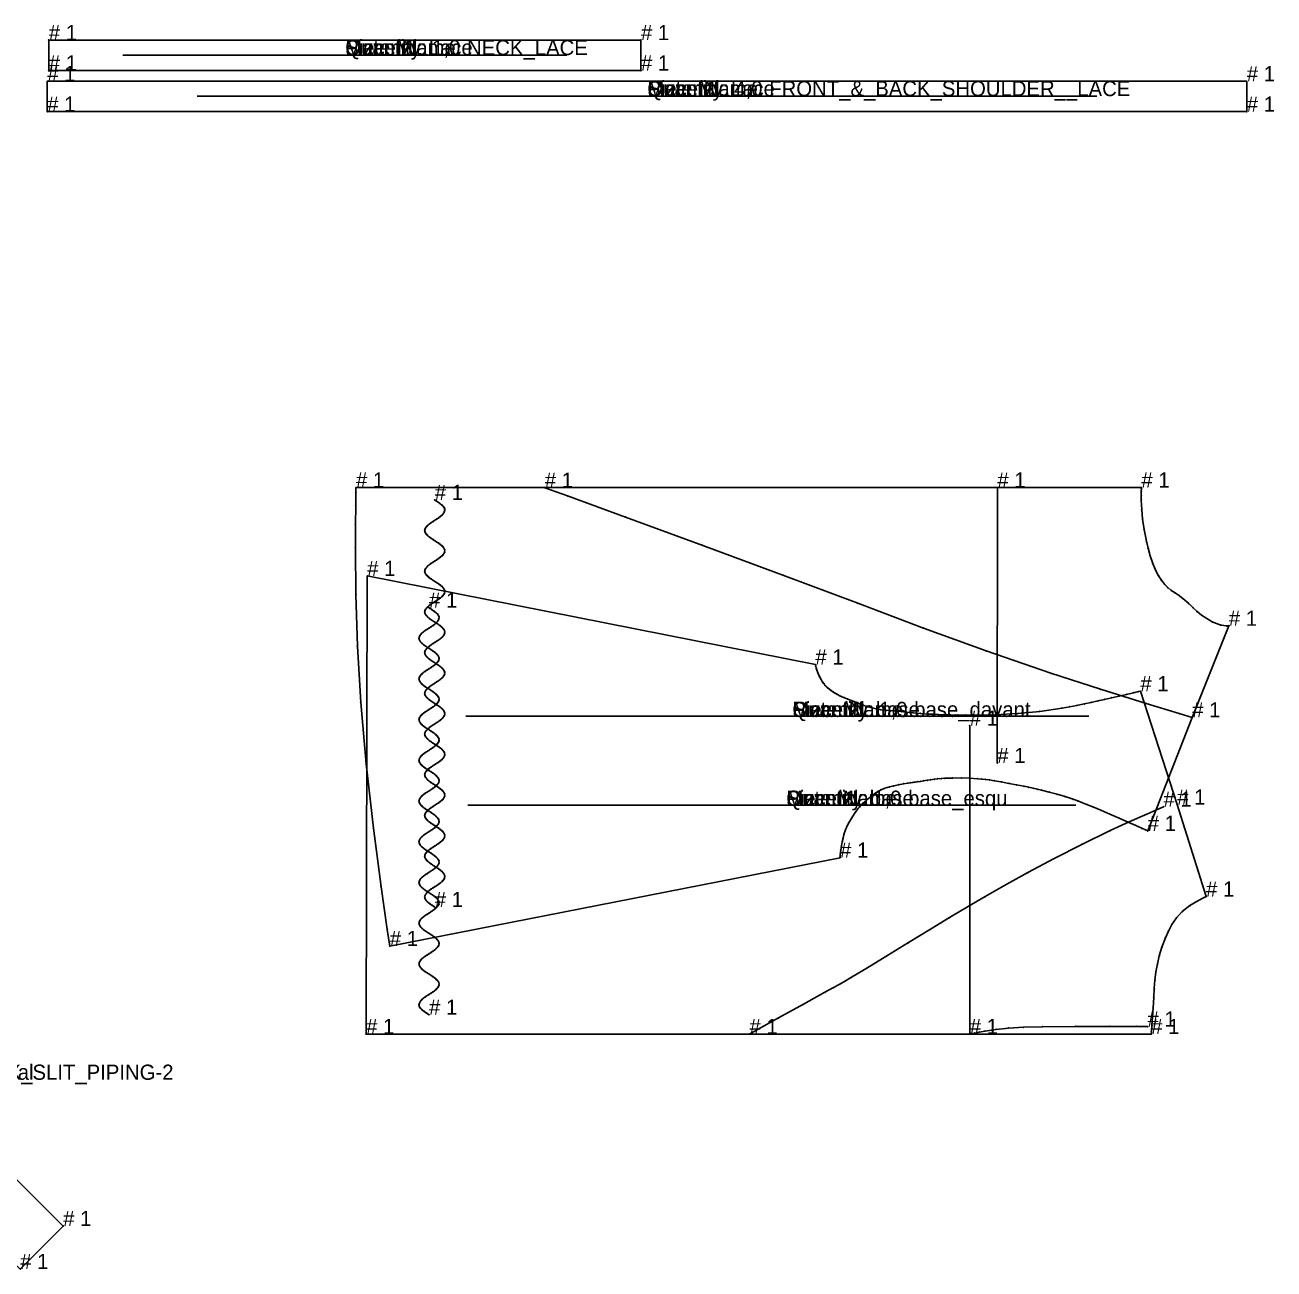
# Model space of a CAD drawing. Extents: x 50 to 2703, y 47 to 2546.
# Drawn here: x 1686 to 2509, y 1459 to 2279 of the extents above; entities that cross this region are included whole.
import ezdxf

# ---------------------------------------------------------------- set-up
doc = ezdxf.new("R2010")
doc.units = 0

# ---------------------------------------------------------------- blocks, each defined once
blk = doc.blocks.new('FRONT_&_BACK_SHOULDER__LACE')
at = {"layer": '1'}
blk.add_lwpolyline([(1700.783, 2221.772), (2490.783, 2221.772), (2490.783, 2241.772), (1700.783, 2241.772), (1700.783, 2221.772)], dxfattribs=at)
at = {"layer": '2'}
for p in [(1700.783, 2241.772), (2490.783, 2241.772), (1700.783, 2221.772), (2490.783, 2221.772)]:
    blk.add_point(p, dxfattribs=at)
at = {"layer": '7'}
blk.add_line((1799.533, 2232), (2392.033, 2232), dxfattribs=at)
at = {"layer": '1'}
for s in ['Size: M', 'Quantity: 4,0', 'Piece Name: FRONT_&_BACK_SHOULDER__LACE', 'Material: Lace']:
    blk.add_text(s, height=10, dxfattribs=at).set_placement((2096, 2232))
at = {"layer": '2'}
for p in [(1700.783, 2241.772), (2490.783, 2241.772), (1700.783, 2221.772), (2490.783, 2221.772)]:
    blk.add_text('# 1', height=10, dxfattribs=at).set_placement(p)
blk = doc.blocks.new('NECK_LACE')
at = {"layer": '1'}
blk.add_lwpolyline([(1701.803, 2248.88), (2091.803, 2248.88), (2091.803, 2268.88), (1701.803, 2268.88), (1701.803, 2248.88)], dxfattribs=at)
at = {"layer": '2'}
for p in [(1701.803, 2268.88), (2091.803, 2268.88), (1701.803, 2248.88), (2091.803, 2248.88)]:
    blk.add_point(p, dxfattribs=at)
at = {"layer": '7'}
blk.add_line((1750.553, 2259), (2043.053, 2259), dxfattribs=at)
at = {"layer": '1'}
for s in ['Size: M', 'Quantity: 1,0', 'Piece Name: NECK_LACE', 'Material: Lace']:
    blk.add_text(s, height=10, dxfattribs=at).set_placement((1897, 2259))
at = {"layer": '2'}
for p in [(1701.803, 2268.88), (2091.803, 2268.88), (1701.803, 2248.88), (2091.803, 2248.88)]:
    blk.add_text('# 1', height=10, dxfattribs=at).set_placement(p)
blk = doc.blocks.new('BK_SLIT_PIPING-2')
at = {"layer": '1'}
blk.add_lwpolyline([(1460.24, 1682.082), (1682.979, 1459.344), (1711.263, 1487.628), (1488.525, 1710.367), (1460.24, 1682.082)], dxfattribs=at)
at = {"layer": '2'}
for p in [(1488.525, 1710.367), (1460.24, 1682.082), (1711.263, 1487.628), (1682.979, 1459.344)]:
    blk.add_point(p, dxfattribs=at)
at = {"layer": '7'}
blk.add_line((1564.394, 1585), (1606.82, 1585), dxfattribs=at)
at = {"layer": '1'}
for s in ['Size: M', 'Quantity: 1,0', 'Piece Name: BK_SLIT_PIPING-2', 'Material: Principal']:
    blk.add_text(s, height=10, dxfattribs=at).set_placement((1585.5, 1584))
at = {"layer": '2'}
for p in [(1488.525, 1710.367), (1460.24, 1682.082), (1711.263, 1487.628), (1682.979, 1459.344)]:
    blk.add_text('# 1', height=10, dxfattribs=at).set_placement(p)
blk = doc.blocks.new('base_davant')
at = {"layer": '1'}
blk.add_lwpolyline([(2421.353, 1974.131), (1904.115, 1974.162), (1904.053, 1970.942), (1903.919, 1962.265), (1903.785, 1949.609), (1903.725, 1934.453), (1904.023, 1903.774), (1905.099, 1869.768), (1907.238, 1832.503), (1910.728, 1792.049), (1915.563, 1749.747), (1920.679, 1711.13), (1924.734, 1682.984), (1926.385, 1672.094), (2222.912, 1730.326), (2222.945, 1730.755), (2223.04, 1731.888), (2223.195, 1733.493), (2223.408, 1735.338), (2223.81, 1738.056), (2224.305, 1740.717), (2224.871, 1743.246), (2225.488, 1745.569), (2226.478, 1748.579), (2227.587, 1751.196), (2228.871, 1753.66), (2230.386, 1756.209), (2231.358, 1757.756), (2232.398, 1759.344), (2233.482, 1760.911), (2234.588, 1762.394), (2235.643, 1763.679), (2236.733, 1764.88), (2237.896, 1766.045), (2239.169, 1767.221), (2240.749, 1768.586), (2242.42, 1769.956), (2244.088, 1771.262), (2245.658, 1772.437), (2247.864, 1773.949), (2249.963, 1775.101), (2252.343, 1776.046), (2255.39, 1776.936), (2258.303, 1777.646), (2261.513, 1778.348), (2264.712, 1778.981), (2267.592, 1779.481), (2269.323, 1779.733), (2270.859, 1779.926), (2272.327, 1780.103), (2273.853, 1780.304), (2275.869, 1780.614), (2278.065, 1780.979), (2280.359, 1781.36), (2282.669, 1781.716), (2284.968, 1782.021), (2287.24, 1782.268), (2289.523, 1782.463), (2291.856, 1782.613), (2297.188, 1782.808), (2302.729, 1782.829), (2308.263, 1782.681), (2313.571, 1782.368), (2316.112, 1782.147), (2318.678, 1781.865), (2321.402, 1781.501), (2324.42, 1781.036), (2329.072, 1780.235), (2334.13, 1779.297), (2339.222, 1778.309), (2343.976, 1777.355), (2347.229, 1776.684), (2350.169, 1776.058), (2352.911, 1775.449), (2355.566, 1774.83), (2360.677, 1773.551), (2365.867, 1772.122), (2371.12, 1770.53), (2376.42, 1768.761), (2379.449, 1767.671), (2382.57, 1766.491), (2385.866, 1765.193), (2389.42, 1763.75), (2394.756, 1761.525), (2400.576, 1759.045), (2406.733, 1756.375), (2413.082, 1753.584), (2417.657, 1751.551), (2421.662, 1749.761), (2424.501, 1748.487), (2425.58, 1748.002), (2454.851, 1822.744), (2478.974, 1883.061), (2477.578, 1883.029), (2473.747, 1883.562), (2468.016, 1885.6), (2460.921, 1890.086), (2458.091, 1892.487), (2455.254, 1895.101), (2452.514, 1897.685), (2449.976, 1899.994), (2446.486, 1902.765), (2443.581, 1904.718), (2441.059, 1906.364), (2438.72, 1908.217), (2436.643, 1910.398), (2434.614, 1913.049), (2432.696, 1916.058), (2430.95, 1919.317), (2428.843, 1924.198), (2427.141, 1929.2), (2425.771, 1934.163), (2424.66, 1938.928), (2423.163, 1946.547), (2422.162, 1953.373), (2421.578, 1959.73), (2421.33, 1965.939), (2421.304, 1968.924), (2421.315, 1971.551), (2421.339, 1973.42), (2421.353, 1974.131)], dxfattribs=at)
at = {"layer": '2'}
for p in [(1904.115, 1974.162), (2028.448, 1974.056), (2326.504, 1974.114), (2421.353, 1974.131), (1955.994, 1965.967), (2478.974, 1883.061), (2454.851, 1822.744), (2454.851, 1822.744), (2326.477, 1792.663), (2425.58, 1748.002), (2222.912, 1730.326), (1955.994, 1697.775), (1926.385, 1672.094)]:
    blk.add_point(p, dxfattribs=at)
at = {"layer": '3'}
for p in [(1904.053, 1970.942), (2043.521, 1968.588), (2421.304, 1968.924), (2421.315, 1971.551), (2421.339, 1973.42), (1903.919, 1962.265), (1956.48, 1965.656), (1957.679, 1964.856), (1959.203, 1963.775), (1960.661, 1962.615), (1961.575, 1961.725), (1962.194, 1960.89), (1962.403, 1958.419), (1962.53, 1960.079), (1962.594, 1959.263), (2421.33, 1965.939), (2421.578, 1959.73), (1903.785, 1949.609), (1952.377, 1950.111), (1953.525, 1950.959), (1954.742, 1951.769), (1955.994, 1952.558), (1957.251, 1953.344), (1958.475, 1954.149), (1959.624, 1954.997), (1960.661, 1955.91), (1961.397, 1956.719), (1961.991, 1957.563), (2081.713, 1954.677), (2422.162, 1953.373), (1949.394, 1945.853), (1949.544, 1946.723), (1949.544, 1944.983), (1949.954, 1944.126), (1949.955, 1947.579), (1950.568, 1943.294), (1950.569, 1948.411), (1951.327, 1949.205), (1951.327, 1942.501), (1952.379, 1941.596), (2423.163, 1946.547), (1903.725, 1934.453), (1953.529, 1940.749), (1954.745, 1939.939), (1955.994, 1939.148), (1957.243, 1938.357), (1958.459, 1937.547), (1959.61, 1936.7), (1960.661, 1935.796), (1961.421, 1935.002), (1962.035, 1934.17), (1962.445, 1933.313), (2132.489, 1936.061), (2424.66, 1938.928), (2425.771, 1934.163), (1954.745, 1924.948), (1955.994, 1925.739), (1957.243, 1926.529), (1958.459, 1927.339), (1959.61, 1928.187), (1960.661, 1929.091), (1961.421, 1929.885), (1962.035, 1930.716), (1962.445, 1931.573), (1962.594, 1932.443), (2427.141, 1929.2), (1949.394, 1919.034), (1949.544, 1919.904), (1949.544, 1918.164), (1949.954, 1920.761), (1949.954, 1917.307), (1950.568, 1921.593), (1951.327, 1922.386), (1952.379, 1923.29), (1953.529, 1924.138), (2428.843, 1924.198), (2430.95, 1919.317), (1950.568, 1916.475), (1951.327, 1915.681), (1952.379, 1914.777), (1953.529, 1913.929), (1954.745, 1913.12), (1955.994, 1912.329), (1957.243, 1911.538), (1958.459, 1910.728), (1959.61, 1909.881), (1960.661, 1908.976), (2185.312, 1916.476), (2432.696, 1916.058), (2434.614, 1913.049), (2436.643, 1910.398), (1904.023, 1903.774), (1958.459, 1900.52), (1959.61, 1901.368), (1960.661, 1902.272), (1961.421, 1908.183), (1961.421, 1903.065), (1962.035, 1907.351), (1962.035, 1903.897), (1962.445, 1906.494), (1962.445, 1904.754), (1962.594, 1905.624), (2438.72, 1908.217), (2441.059, 1906.364), (2443.581, 1904.718), (2446.486, 1902.765), (1949.394, 1892.214), (1949.544, 1893.084), (1949.954, 1893.941), (1950.568, 1894.773), (1951.327, 1895.567), (1952.379, 1896.471), (1953.529, 1897.319), (1954.745, 1898.128), (1955.994, 1898.919), (1957.243, 1899.71), (2234.532, 1897.92), (2449.976, 1899.994), (2452.514, 1897.685), (2455.254, 1895.101), (2458.091, 1892.487), (1949.544, 1891.345), (1949.954, 1890.487), (1950.568, 1889.656), (1951.327, 1888.862), (1952.379, 1887.958), (1953.529, 1887.11), (1954.745, 1886.301), (1955.994, 1885.51), (1957.243, 1884.719), (1958.459, 1883.909), (2460.921, 1890.086), (2468.016, 1885.6), (1959.61, 1883.061), (1960.661, 1882.157), (1961.421, 1881.364), (1961.421, 1876.246), (1962.035, 1880.532), (1962.035, 1877.078), (1962.445, 1879.675), (1962.445, 1877.935), (1962.594, 1878.805), (2277.892, 1881.57), (2473.747, 1883.562), (2477.578, 1883.029), (1905.099, 1869.768), (1950.568, 1867.954), (1951.327, 1868.748), (1952.379, 1869.652), (1953.529, 1870.499), (1954.745, 1871.309), (1955.994, 1872.1), (1957.243, 1872.891), (1958.459, 1873.701), (1959.61, 1874.548), (1960.661, 1875.452), (1949.394, 1865.395), (1949.544, 1866.265), (1949.544, 1864.525), (1949.954, 1867.122), (1949.954, 1863.668), (1950.568, 1862.836), (1951.327, 1862.043), (1952.379, 1861.139), (1953.529, 1860.291), (1954.745, 1859.481), (2319.082, 1866.516), (1955.994, 1858.69), (1957.243, 1857.899), (1958.459, 1857.09), (1959.61, 1856.242), (1960.661, 1855.338), (1961.421, 1854.544), (1962.035, 1853.712), (1962.445, 1852.855), (1962.445, 1851.116), (1962.594, 1851.985), (2361.791, 1851.849), (1952.379, 1842.833), (1953.529, 1843.68), (1954.745, 1844.49), (1955.994, 1845.281), (1957.243, 1846.072), (1958.459, 1846.881), (1959.61, 1847.729), (1960.661, 1848.633), (1961.421, 1849.427), (1962.035, 1850.258), (1949.394, 1838.576), (1949.544, 1839.446), (1949.544, 1837.706), (1949.954, 1840.303), (1949.954, 1836.849), (1950.568, 1841.135), (1950.568, 1836.017), (1951.327, 1841.928), (1951.327, 1835.223), (2394.441, 1841.314), (1907.238, 1832.503), (1952.379, 1834.319), (1953.529, 1833.472), (1954.745, 1832.662), (1955.994, 1831.871), (1957.243, 1831.08), (1958.459, 1830.27), (1959.61, 1829.423), (1960.661, 1828.519), (1961.421, 1827.725), (1962.035, 1826.893), (2424.418, 1831.975), (1955.994, 1818.462), (1957.243, 1819.253), (1958.459, 1820.062), (1959.61, 1820.91), (1960.661, 1821.814), (1961.421, 1822.608), (1962.035, 1823.439), (1962.445, 1826.036), (1962.445, 1824.296), (1962.594, 1825.166), (2446.347, 1825.296), (1949.394, 1811.757), (1949.544, 1812.626), (1949.544, 1810.887), (1949.954, 1813.484), (1949.954, 1810.03), (1950.568, 1814.315), (1951.327, 1815.109), (1952.379, 1816.013), (1953.529, 1816.861), (1954.745, 1817.671), (1950.568, 1809.198), (1951.327, 1808.404), (1952.379, 1807.5), (1953.529, 1806.653), (1954.745, 1805.843), (1955.994, 1805.052), (1957.243, 1804.261), (1958.459, 1803.451), (1959.61, 1802.604), (1960.661, 1801.7), (1959.61, 1794.09), (1960.661, 1794.995), (1961.421, 1800.906), (1961.421, 1795.788), (1962.035, 1800.074), (1962.035, 1796.62), (1962.445, 1799.217), (1962.445, 1797.477), (1962.594, 1798.347), (1910.728, 1792.049), (1949.544, 1785.807), (1949.954, 1786.664), (1950.568, 1787.496), (1951.327, 1788.29), (1952.379, 1789.194), (1953.529, 1790.041), (1954.745, 1790.851), (1955.994, 1791.642), (1957.243, 1792.433), (1958.459, 1793.243), (1949.394, 1784.937), (1949.544, 1784.068), (1949.954, 1783.21), (1950.568, 1782.379), (1951.327, 1781.585), (1952.379, 1780.681), (1953.529, 1779.833), (1954.745, 1779.024), (1955.994, 1778.233), (1957.243, 1777.442), (2255.39, 1776.936), (2258.303, 1777.646), (2261.513, 1778.348), (2264.712, 1778.981), (2267.592, 1779.481), (2269.323, 1779.733), (2270.859, 1779.926), (2272.327, 1780.103), (2273.853, 1780.304), (2275.869, 1780.614), (2278.065, 1780.979), (2280.359, 1781.36), (2282.669, 1781.716), (2284.968, 1782.021), (2287.24, 1782.268), (2289.523, 1782.463), (2291.856, 1782.613), (2297.188, 1782.808), (2302.729, 1782.829), (2308.263, 1782.681), (2313.571, 1782.368), (2316.112, 1782.147), (2318.678, 1781.865), (2321.402, 1781.501), (2324.42, 1781.036), (2329.072, 1780.235), (2334.13, 1779.297), (2339.222, 1778.309), (2343.976, 1777.355), (1958.459, 1776.632), (1959.61, 1775.784), (1960.661, 1774.88), (1961.421, 1774.086), (1961.421, 1768.969), (1962.035, 1773.255), (1962.035, 1769.801), (1962.445, 1772.398), (1962.445, 1770.658), (1962.594, 1771.528), (2242.42, 1769.956), (2244.088, 1771.262), (2245.658, 1772.437), (2247.864, 1773.949), (2249.963, 1775.101), (2252.343, 1776.046), (2347.229, 1776.684), (2350.169, 1776.058), (2352.911, 1775.449), (2355.566, 1774.83), (2360.677, 1773.551), (2365.867, 1772.122), (2371.12, 1770.53), (2376.42, 1768.761), (1950.568, 1760.677), (1951.327, 1761.471), (1952.379, 1762.375), (1953.529, 1763.222), (1954.745, 1764.032), (1955.994, 1764.823), (1957.243, 1765.614), (1958.459, 1766.424), (1959.61, 1767.271), (1960.661, 1768.175), (2233.482, 1760.911), (2234.588, 1762.394), (2235.643, 1763.679), (2236.733, 1764.88), (2237.896, 1766.045), (2239.169, 1767.221), (2240.749, 1768.586), (2379.449, 1767.671), (2382.57, 1766.491), (2385.866, 1765.193), (2389.42, 1763.75), (2394.756, 1761.525), (1949.394, 1758.118), (1949.544, 1758.988), (1949.544, 1757.248), (1949.954, 1759.845), (1949.954, 1756.391), (1950.568, 1755.559), (1951.327, 1754.766), (1952.379, 1753.861), (1953.529, 1753.014), (1954.745, 1752.204), (2228.871, 1753.66), (2230.386, 1756.209), (2231.358, 1757.756), (2232.398, 1759.344), (2400.576, 1759.045), (2406.733, 1756.375), (2413.082, 1753.584), (1915.563, 1749.747), (1955.994, 1751.413), (1957.243, 1750.622), (1958.459, 1749.813), (1959.61, 1748.965), (1960.661, 1748.061), (1961.421, 1747.267), (1962.035, 1746.436), (1962.445, 1745.578), (1962.594, 1744.709), (2225.488, 1745.569), (2226.478, 1748.579), (2227.587, 1751.196), (2417.657, 1751.551), (2421.662, 1749.761), (2424.501, 1748.487), (1953.529, 1736.403), (1954.745, 1737.213), (1955.994, 1738.004), (1957.243, 1738.795), (1958.459, 1739.605), (1959.61, 1740.452), (1960.661, 1741.356), (1961.421, 1742.15), (1962.035, 1742.982), (1962.445, 1743.839), (2223.81, 1738.056), (2224.305, 1740.717), (2224.871, 1743.246), (1949.394, 1731.299), (1949.544, 1732.169), (1949.544, 1730.429), (1949.954, 1733.026), (1949.954, 1729.572), (1950.568, 1733.858), (1950.568, 1728.74), (1951.327, 1734.651), (1951.327, 1727.946), (1952.379, 1735.555), (2222.945, 1730.755), (2223.04, 1731.888), (2223.195, 1733.493), (2223.408, 1735.338), (1952.379, 1727.042), (1953.529, 1726.195), (1954.745, 1725.385), (1955.994, 1724.594), (1957.243, 1723.803), (1958.459, 1722.993), (1959.61, 1722.146), (1960.661, 1721.242), (1961.421, 1720.448), (1962.035, 1719.616), (1920.679, 1711.13), (1955.994, 1711.184), (1957.247, 1711.973), (1958.463, 1712.783), (1959.612, 1713.631), (1960.661, 1714.537), (1961.42, 1715.331), (1962.034, 1716.163), (1962.444, 1717.02), (1962.445, 1718.759), (1962.594, 1717.889), (1949.394, 1704.48), (1949.459, 1703.663), (1949.586, 1705.323), (1949.795, 1702.852), (1949.998, 1706.179), (1950.592, 1707.023), (1951.327, 1707.832), (1952.364, 1708.745), (1953.514, 1709.593), (1954.737, 1710.399), (1950.414, 1702.017), (1951.327, 1701.127), (1952.786, 1699.967), (1954.309, 1698.886), (1955.508, 1698.087), (1924.734, 1682.984)]:
    blk.add_point(p, dxfattribs=at)
at = {"layer": '7'}
blk.add_line((1976.407, 1823.5), (2386.761, 1823.5), dxfattribs=at)
at = {"layer": '8'}
for points in [[(2028.448, 1974.056), (2043.521, 1968.588), (2081.713, 1954.677), (2132.489, 1936.061), (2185.312, 1916.476), (2234.532, 1897.92), (2277.892, 1881.57), (2319.082, 1866.516), (2361.791, 1851.849), (2394.441, 1841.314), (2424.418, 1831.975), (2446.347, 1825.296), (2454.851, 1822.744)], [(2326.477, 1792.663), (2326.504, 1974.114)], [(1955.994, 1965.967), (1956.48, 1965.656), (1957.679, 1964.856), (1959.203, 1963.775), (1960.661, 1962.615), (1961.575, 1961.725), (1962.194, 1960.89), (1962.53, 1960.079), (1962.594, 1959.263), (1962.403, 1958.419), (1961.991, 1957.563), (1961.397, 1956.719), (1960.661, 1955.91), (1959.624, 1954.997), (1958.475, 1954.149), (1957.251, 1953.344), (1955.994, 1952.558), (1954.742, 1951.769), (1953.525, 1950.959), (1952.377, 1950.111), (1951.327, 1949.205), (1950.569, 1948.411), (1949.955, 1947.579), (1949.544, 1946.723), (1949.394, 1945.853), (1949.544, 1944.983), (1949.954, 1944.126), (1950.568, 1943.294), (1951.327, 1942.501), (1952.379, 1941.596), (1953.529, 1940.749), (1954.745, 1939.939), (1955.994, 1939.148), (1957.243, 1938.357), (1958.459, 1937.547), (1959.61, 1936.7), (1960.661, 1935.796), (1961.421, 1935.002), (1962.035, 1934.17), (1962.445, 1933.313), (1962.594, 1932.443), (1962.445, 1931.573), (1962.035, 1930.716), (1961.421, 1929.885), (1960.661, 1929.091), (1959.61, 1928.187), (1958.459, 1927.339), (1957.243, 1926.529), (1955.994, 1925.739), (1954.745, 1924.948), (1953.529, 1924.138), (1952.379, 1923.29), (1951.327, 1922.386), (1950.568, 1921.593), (1949.954, 1920.761), (1949.544, 1919.904), (1949.394, 1919.034), (1949.544, 1918.164), (1949.954, 1917.307), (1950.568, 1916.475), (1951.327, 1915.681), (1952.379, 1914.777), (1953.529, 1913.929), (1954.745, 1913.12), (1955.994, 1912.329), (1957.243, 1911.538), (1958.459, 1910.728), (1959.61, 1909.881), (1960.661, 1908.976), (1961.421, 1908.183), (1962.035, 1907.351), (1962.445, 1906.494), (1962.594, 1905.624), (1962.445, 1904.754), (1962.035, 1903.897), (1961.421, 1903.065), (1960.661, 1902.272), (1959.61, 1901.368), (1958.459, 1900.52), (1957.243, 1899.71), (1955.994, 1898.919), (1954.745, 1898.128), (1953.529, 1897.319), (1952.379, 1896.471), (1951.327, 1895.567), (1950.568, 1894.773), (1949.954, 1893.941), (1949.544, 1893.084), (1949.394, 1892.214), (1949.544, 1891.345), (1949.954, 1890.487), (1950.568, 1889.656), (1951.327, 1888.862), (1952.379, 1887.958), (1953.529, 1887.11), (1954.745, 1886.301), (1955.994, 1885.51), (1957.243, 1884.719), (1958.459, 1883.909), (1959.61, 1883.061), (1960.661, 1882.157), (1961.421, 1881.364), (1962.035, 1880.532), (1962.445, 1879.675), (1962.594, 1878.805), (1962.445, 1877.935), (1962.035, 1877.078), (1961.421, 1876.246), (1960.661, 1875.452), (1959.61, 1874.548), (1958.459, 1873.701), (1957.243, 1872.891), (1955.994, 1872.1), (1954.745, 1871.309), (1953.529, 1870.499), (1952.379, 1869.652), (1951.327, 1868.748), (1950.568, 1867.954), (1949.954, 1867.122), (1949.544, 1866.265), (1949.394, 1865.395), (1949.544, 1864.525), (1949.954, 1863.668), (1950.568, 1862.836), (1951.327, 1862.043), (1952.379, 1861.139), (1953.529, 1860.291), (1954.745, 1859.481), (1955.994, 1858.69), (1957.243, 1857.899), (1958.459, 1857.09), (1959.61, 1856.242), (1960.661, 1855.338), (1961.421, 1854.544), (1962.035, 1853.712), (1962.445, 1852.855), (1962.594, 1851.985), (1962.445, 1851.116), (1962.035, 1850.258), (1961.421, 1849.427), (1960.661, 1848.633), (1959.61, 1847.729), (1958.459, 1846.881), (1957.243, 1846.072), (1955.994, 1845.281), (1954.745, 1844.49), (1953.529, 1843.68), (1952.379, 1842.833), (1951.327, 1841.928), (1950.568, 1841.135), (1949.954, 1840.303), (1949.544, 1839.446), (1949.394, 1838.576), (1949.544, 1837.706), (1949.954, 1836.849), (1950.568, 1836.017), (1951.327, 1835.223), (1952.379, 1834.319), (1953.529, 1833.472), (1954.745, 1832.662), (1955.994, 1831.871), (1957.243, 1831.08), (1958.459, 1830.27), (1959.61, 1829.423), (1960.661, 1828.519), (1961.421, 1827.725), (1962.035, 1826.893), (1962.445, 1826.036), (1962.594, 1825.166), (1962.445, 1824.296), (1962.035, 1823.439), (1961.421, 1822.608), (1960.661, 1821.814), (1959.61, 1820.91), (1958.459, 1820.062), (1957.243, 1819.253), (1955.994, 1818.462), (1954.745, 1817.671), (1953.529, 1816.861), (1952.379, 1816.013), (1951.327, 1815.109), (1950.568, 1814.315), (1949.954, 1813.484), (1949.544, 1812.626), (1949.394, 1811.757), (1949.544, 1810.887), (1949.954, 1810.03), (1950.568, 1809.198), (1951.327, 1808.404), (1952.379, 1807.5), (1953.529, 1806.653), (1954.745, 1805.843), (1955.994, 1805.052), (1957.243, 1804.261), (1958.459, 1803.451), (1959.61, 1802.604), (1960.661, 1801.7), (1961.421, 1800.906), (1962.035, 1800.074), (1962.445, 1799.217), (1962.594, 1798.347), (1962.445, 1797.477), (1962.035, 1796.62), (1961.421, 1795.788), (1960.661, 1794.995), (1959.61, 1794.09), (1958.459, 1793.243), (1957.243, 1792.433), (1955.994, 1791.642), (1954.745, 1790.851), (1953.529, 1790.041), (1952.379, 1789.194), (1951.327, 1788.29), (1950.568, 1787.496), (1949.954, 1786.664), (1949.544, 1785.807), (1949.394, 1784.937), (1949.544, 1784.068), (1949.954, 1783.21), (1950.568, 1782.379), (1951.327, 1781.585), (1952.379, 1780.681), (1953.529, 1779.833), (1954.745, 1779.024), (1955.994, 1778.233), (1957.243, 1777.442), (1958.459, 1776.632), (1959.61, 1775.784), (1960.661, 1774.88), (1961.421, 1774.086), (1962.035, 1773.255), (1962.445, 1772.398), (1962.594, 1771.528), (1962.445, 1770.658), (1962.035, 1769.801), (1961.421, 1768.969), (1960.661, 1768.175), (1959.61, 1767.271), (1958.459, 1766.424), (1957.243, 1765.614), (1955.994, 1764.823), (1954.745, 1764.032), (1953.529, 1763.222), (1952.379, 1762.375), (1951.327, 1761.471), (1950.568, 1760.677), (1949.954, 1759.845), (1949.544, 1758.988), (1949.394, 1758.118), (1949.544, 1757.248), (1949.954, 1756.391), (1950.568, 1755.559), (1951.327, 1754.766), (1952.379, 1753.861), (1953.529, 1753.014), (1954.745, 1752.204), (1955.994, 1751.413), (1957.243, 1750.622), (1958.459, 1749.813), (1959.61, 1748.965), (1960.661, 1748.061), (1961.421, 1747.267), (1962.035, 1746.436), (1962.445, 1745.578), (1962.594, 1744.709), (1962.445, 1743.839), (1962.035, 1742.982), (1961.421, 1742.15), (1960.661, 1741.356), (1959.61, 1740.452), (1958.459, 1739.605), (1957.243, 1738.795), (1955.994, 1738.004), (1954.745, 1737.213), (1953.529, 1736.403), (1952.379, 1735.555), (1951.327, 1734.651), (1950.568, 1733.858), (1949.954, 1733.026), (1949.544, 1732.169), (1949.394, 1731.299), (1949.544, 1730.429), (1949.954, 1729.572), (1950.568, 1728.74), (1951.327, 1727.946), (1952.379, 1727.042), (1953.529, 1726.195), (1954.745, 1725.385), (1955.994, 1724.594), (1957.243, 1723.803), (1958.459, 1722.993), (1959.61, 1722.146), (1960.661, 1721.242), (1961.421, 1720.448), (1962.035, 1719.616), (1962.445, 1718.759), (1962.594, 1717.889), (1962.444, 1717.02), (1962.034, 1716.163), (1961.42, 1715.331), (1960.661, 1714.537), (1959.612, 1713.631), (1958.463, 1712.783), (1957.247, 1711.973), (1955.994, 1711.184), (1954.737, 1710.399), (1953.514, 1709.593), (1952.364, 1708.745), (1951.327, 1707.832), (1950.592, 1707.023), (1949.998, 1706.179), (1949.586, 1705.323), (1949.394, 1704.48), (1949.459, 1703.663), (1949.795, 1702.852), (1950.414, 1702.017), (1951.327, 1701.127), (1952.786, 1699.967), (1954.309, 1698.886), (1955.508, 1698.087), (1955.994, 1697.775)]]:
    blk.add_lwpolyline(points, dxfattribs=at)
at = {"layer": '1'}
for s in ['Size: M', 'Quantity: 1,0', 'Piece Name: base_davant', 'Material: base']:
    blk.add_text(s, height=10, dxfattribs=at).set_placement((2191.5, 1823))
at = {"layer": '2'}
for p in [(1904.115, 1974.162), (2028.448, 1974.056), (2326.504, 1974.114), (2421.353, 1974.131), (1955.994, 1965.967), (2478.974, 1883.061), (2454.851, 1822.744), (2454.851, 1822.744), (2326.477, 1792.663), (2425.58, 1748.002), (2222.912, 1730.326), (1955.994, 1697.775), (1926.385, 1672.094)]:
    blk.add_text('# 1', height=10, dxfattribs=at).set_placement(p)
at = {"layer": '8'}
for p in [(2028.448, 1974.056), (2326.504, 1974.114), (1955.994, 1965.967), (2454.851, 1822.744), (2326.477, 1792.663), (1955.994, 1697.775)]:
    blk.add_text('# 1', height=10, dxfattribs=at).set_placement(p)
blk = doc.blocks.new('base_esqu')
at = {"layer": '1'}
blk.add_lwpolyline([(2427.842, 1614.16), (2427.967, 1615.78), (2428.278, 1619.91), (2428.68, 1625.457), (2429.076, 1631.328), (2429.494, 1638.298), (2429.86, 1644.298), (2430.306, 1649.739), (2430.961, 1655.034), (2431.872, 1660.168), (2433.162, 1665.592), (2434.915, 1671.364), (2437.213, 1677.544), (2439.144, 1681.956), (2441.52, 1686.411), (2444.501, 1690.736), (2448.244, 1694.761), (2453.347, 1698.729), (2458.447, 1701.858), (2462.369, 1703.911), (2463.937, 1704.648), (2444.949, 1765.266), (2420.679, 1840.009), (2419.386, 1839.713), (2416.074, 1838.953), (2411.592, 1837.924), (2406.788, 1836.819), (2401.709, 1835.648), (2397.098, 1834.59), (2392.723, 1833.6), (2388.354, 1832.637), (2383.733, 1831.652), (2378.944, 1830.676), (2374.053, 1829.734), (2369.127, 1828.854), (2354.416, 1826.707), (2339.825, 1825.272), (2325.197, 1824.467), (2310.374, 1824.207), (2305.435, 1824.226), (2300.539, 1824.288), (2295.77, 1824.385), (2291.208, 1824.51), (2287.651, 1824.632), (2284.287, 1824.773), (2281.114, 1824.94), (2278.128, 1825.139), (2275.721, 1825.336), (2273.386, 1825.553), (2271.061, 1825.784), (2268.687, 1826.023), (2266.039, 1826.281), (2263.314, 1826.533), (2260.564, 1826.773), (2257.839, 1826.993), (2255.153, 1827.2), (2252.476, 1827.444), (2249.74, 1827.789), (2246.875, 1828.3), (2243.882, 1829.006), (2240.958, 1829.83), (2238.365, 1830.661), (2236.368, 1831.387), (2235.635, 1831.692), (2235.021, 1831.968), (2234.419, 1832.245), (2233.721, 1832.551), (2232.12, 1833.19), (2230.133, 1833.949), (2227.968, 1834.778), (2225.835, 1835.627), (2224.055, 1836.39), (2222.433, 1837.153), (2220.927, 1837.939), (2219.494, 1838.77), (2218.229, 1839.578), (2217.009, 1840.429), (2215.856, 1841.31), (2214.789, 1842.205), (2213.881, 1843.053), (2213.038, 1843.947), (2212.233, 1844.929), (2211.438, 1846.045), (2210.389, 1847.742), (2209.369, 1849.659), (2208.437, 1851.716), (2207.654, 1853.831), (2207.242, 1855.213), (2206.935, 1856.414), (2206.743, 1857.26), (2206.677, 1857.581), (1911.483, 1915.917), (1910.783, 1614.16), (2427.842, 1614.16)], dxfattribs=at)
at = {"layer": '2'}
for p in [(1911.483, 1915.917), (1952.244, 1895.005), (2206.677, 1857.581), (2420.679, 1840.009), (2308.328, 1817.28), (2435.955, 1763.838), (2444.949, 1765.266), (2463.937, 1704.648), (1952.244, 1626.812), (1910.783, 1614.16), (2163.265, 1614.16), (2308.315, 1614.16), (2308.382, 1614.16), (2425.417, 1619.096), (2427.842, 1614.16)]:
    blk.add_point(p, dxfattribs=at)
at = {"layer": '3'}
for p in [(1952.73, 1894.693), (1953.929, 1893.894), (1955.452, 1892.812), (1955.874, 1884.034), (1956.911, 1891.653), (1956.911, 1884.948), (1957.647, 1885.756), (1957.824, 1890.763), (1958.24, 1886.601), (1958.443, 1889.927), (1958.653, 1887.457), (1958.779, 1889.117), (1958.844, 1888.3), (1945.794, 1875.76), (1946.204, 1876.617), (1946.818, 1877.449), (1947.577, 1878.243), (1948.627, 1879.148), (1949.775, 1879.997), (1950.991, 1880.807), (1952.244, 1881.595), (1953.501, 1882.381), (1954.724, 1883.186), (1945.644, 1874.891), (1945.793, 1874.021), (1946.203, 1873.164), (1946.817, 1872.332), (1947.577, 1871.538), (1948.629, 1870.634), (1949.779, 1869.787), (1950.995, 1868.977), (1952.244, 1868.186), (1953.493, 1867.395), (1954.709, 1866.585), (1955.859, 1865.737), (1956.911, 1864.833), (1957.67, 1864.04), (1958.284, 1863.208), (1958.284, 1859.754), (1958.694, 1862.351), (1958.694, 1860.611), (1958.844, 1861.481), (1947.577, 1851.424), (1948.629, 1852.328), (1949.779, 1853.175), (1950.995, 1853.985), (1952.244, 1854.776), (1953.493, 1855.567), (1954.709, 1856.377), (1955.859, 1857.224), (1956.911, 1858.128), (1957.67, 1858.922), (2206.743, 1857.26), (2206.935, 1856.414), (2207.242, 1855.213), (2207.654, 1853.831), (2208.437, 1851.716), (1945.644, 1848.071), (1945.793, 1848.941), (1945.793, 1847.202), (1946.204, 1849.798), (1946.204, 1846.344), (1946.817, 1850.63), (1946.817, 1845.512), (1947.577, 1844.719), (1948.629, 1843.815), (1949.779, 1842.967), (2209.369, 1849.659), (2210.389, 1847.742), (2211.438, 1846.045), (2212.233, 1844.929), (2213.038, 1843.947), (2213.881, 1843.053), (1950.995, 1842.157), (1952.244, 1841.366), (1953.493, 1840.575), (1954.709, 1839.766), (1955.859, 1838.918), (1956.911, 1838.014), (1957.67, 1837.22), (1958.284, 1836.389), (1958.694, 1835.532), (1958.844, 1834.662), (2214.789, 1842.205), (2215.856, 1841.31), (2217.009, 1840.429), (2218.229, 1839.578), (2219.494, 1838.77), (2220.927, 1837.939), (2222.433, 1837.153), (2224.055, 1836.39), (2225.835, 1835.627), (2227.968, 1834.778), (2397.098, 1834.59), (2401.709, 1835.648), (2406.788, 1836.819), (2411.592, 1837.924), (2416.074, 1838.953), (2419.386, 1839.713), (1949.779, 1826.356), (1950.995, 1827.166), (1952.244, 1827.957), (1953.493, 1828.748), (1954.709, 1829.558), (1955.859, 1830.405), (1956.911, 1831.309), (1957.67, 1832.103), (1958.284, 1832.935), (1958.694, 1833.792), (2230.133, 1833.949), (2232.12, 1833.19), (2233.721, 1832.551), (2234.419, 1832.245), (2235.021, 1831.968), (2235.635, 1831.692), (2236.368, 1831.387), (2238.365, 1830.661), (2240.958, 1829.83), (2243.882, 1829.006), (2246.875, 1828.3), (2249.74, 1827.789), (2252.476, 1827.444), (2255.153, 1827.2), (2257.839, 1826.993), (2260.564, 1826.773), (2263.314, 1826.533), (2266.039, 1826.281), (2354.416, 1826.707), (2369.127, 1828.854), (2374.053, 1829.734), (2378.944, 1830.676), (2383.733, 1831.652), (2388.354, 1832.637), (2392.723, 1833.6), (1945.644, 1821.252), (1945.793, 1822.122), (1945.793, 1820.382), (1946.204, 1822.979), (1946.204, 1819.525), (1946.817, 1823.811), (1946.817, 1818.693), (1947.577, 1824.604), (1948.629, 1825.508), (2268.687, 1826.023), (2271.061, 1825.784), (2273.386, 1825.553), (2275.721, 1825.336), (2278.128, 1825.139), (2281.114, 1824.94), (2284.287, 1824.773), (2287.651, 1824.632), (2291.208, 1824.51), (2295.77, 1824.385), (2300.539, 1824.288), (2305.435, 1824.226), (2310.374, 1824.207), (2325.197, 1824.467), (2339.825, 1825.272), (1947.577, 1817.9), (1948.629, 1816.995), (1949.779, 1816.148), (1950.995, 1815.338), (1952.244, 1814.547), (1953.493, 1813.756), (1954.709, 1812.947), (1955.859, 1812.099), (1956.911, 1811.195), (1957.67, 1810.401), (1953.493, 1801.928), (1954.709, 1802.738), (1955.859, 1803.586), (1956.911, 1804.49), (1957.67, 1805.284), (1958.284, 1809.57), (1958.284, 1806.115), (1958.694, 1808.712), (1958.694, 1806.973), (1958.844, 1807.843), (1945.644, 1794.433), (1945.793, 1795.303), (1945.793, 1793.563), (1946.204, 1796.16), (1946.817, 1796.992), (1947.577, 1797.785), (1948.629, 1798.689), (1949.779, 1799.537), (1950.995, 1800.347), (1952.244, 1801.138), (1946.204, 1792.706), (1946.817, 1791.874), (1947.577, 1791.08), (1948.629, 1790.176), (1949.779, 1789.329), (1950.995, 1788.519), (1952.244, 1787.728), (1953.493, 1786.937), (1954.709, 1786.127), (1955.859, 1785.28), (1956.911, 1784.375), (1956.911, 1777.671), (1957.67, 1783.582), (1957.67, 1778.464), (1958.284, 1782.75), (1958.284, 1779.296), (1958.694, 1781.893), (1958.694, 1780.153), (1958.844, 1781.023), (1946.204, 1769.341), (1946.817, 1770.172), (1947.577, 1770.966), (1948.629, 1771.87), (1949.779, 1772.718), (1950.995, 1773.527), (1952.244, 1774.318), (1953.493, 1775.109), (1954.709, 1775.919), (1955.859, 1776.767), (1945.644, 1767.614), (1945.793, 1768.484), (1945.793, 1766.744), (1946.204, 1765.887), (1946.817, 1765.055), (1947.577, 1764.261), (1948.629, 1763.357), (1949.779, 1762.509), (1950.995, 1761.7), (1952.244, 1760.909), (2432.928, 1762.547), (1953.493, 1760.118), (1954.709, 1759.308), (1955.859, 1758.46), (1956.911, 1757.556), (1957.67, 1756.763), (1958.284, 1755.931), (1958.284, 1752.477), (1958.694, 1755.074), (1958.694, 1753.334), (1958.844, 1754.204), (2413.701, 1754.092), (2424.956, 1759.089), (1947.577, 1744.147), (1948.629, 1745.051), (1949.779, 1745.898), (1950.995, 1746.708), (1952.244, 1747.499), (1953.493, 1748.29), (1954.709, 1749.1), (1955.859, 1749.947), (1956.911, 1750.852), (1957.67, 1751.645), (2400.827, 1748.18), (1945.644, 1740.794), (1945.793, 1741.664), (1945.793, 1739.924), (1946.204, 1742.521), (1946.204, 1739.067), (1946.817, 1743.353), (1946.817, 1738.235), (1947.577, 1737.442), (1948.629, 1736.538), (2382.122, 1739.108), (1949.779, 1735.69), (1950.995, 1734.88), (1952.244, 1734.089), (1953.493, 1733.299), (1954.709, 1732.489), (1955.859, 1731.641), (1956.911, 1730.737), (1957.67, 1729.944), (1958.284, 1729.112), (1958.694, 1728.255), (2363.925, 1729.778), (1950.995, 1719.889), (1952.244, 1720.68), (1953.493, 1721.471), (1954.709, 1722.28), (1955.859, 1723.128), (1956.911, 1724.032), (1957.67, 1724.826), (1958.284, 1725.658), (1958.694, 1726.515), (1958.844, 1727.385), (2346.652, 1720.525), (1945.644, 1713.975), (1945.793, 1714.845), (1945.793, 1713.105), (1946.204, 1715.702), (1946.204, 1712.248), (1946.817, 1716.534), (1946.817, 1711.416), (1947.577, 1717.327), (1948.629, 1718.232), (1949.779, 1719.079), (2330.721, 1711.687), (1947.577, 1710.623), (1948.629, 1709.719), (1949.779, 1708.871), (1950.995, 1708.061), (1952.244, 1707.27), (1953.493, 1706.479), (1954.709, 1705.669), (1955.859, 1704.822), (1956.911, 1703.918), (1957.67, 1703.124), (2318.496, 1704.716), (2462.369, 1703.911), (1953.493, 1694.652), (1954.709, 1695.461), (1955.859, 1696.309), (1956.911, 1697.213), (1957.67, 1698.007), (1958.284, 1702.292), (1958.284, 1698.838), (1958.694, 1701.435), (1958.694, 1699.695), (1958.844, 1700.565), (2306.83, 1697.898), (2448.244, 1694.761), (2453.347, 1698.729), (2458.447, 1701.858), (1945.644, 1687.156), (1945.793, 1688.026), (1946.204, 1688.883), (1946.817, 1689.715), (1947.577, 1690.508), (1948.629, 1691.412), (1949.779, 1692.26), (1950.995, 1693.07), (1952.244, 1693.861), (2295.037, 1690.858), (2441.52, 1686.411), (2444.501, 1690.736), (1945.793, 1686.286), (1946.204, 1685.429), (1946.817, 1684.597), (1947.577, 1683.803), (1948.629, 1682.899), (1949.779, 1682.052), (1950.995, 1681.242), (1952.244, 1680.451), (1953.493, 1679.66), (1954.709, 1678.85), (2282.43, 1683.217), (2439.144, 1681.956), (1955.859, 1678.003), (1956.911, 1677.099), (1956.911, 1670.394), (1957.67, 1676.305), (1957.67, 1671.187), (1958.284, 1675.473), (1958.284, 1672.019), (1958.694, 1674.616), (1958.694, 1672.876), (1958.844, 1673.746), (2268.075, 1674.447), (2434.915, 1671.364), (2437.213, 1677.544), (1946.204, 1662.063), (1946.817, 1662.895), (1947.577, 1663.689), (1948.629, 1664.593), (1949.779, 1665.441), (1950.995, 1666.25), (1952.244, 1667.041), (1953.493, 1667.832), (1954.709, 1668.642), (1955.859, 1669.49), (2253.618, 1665.593), (2433.162, 1665.592), (1945.644, 1660.336), (1945.793, 1661.206), (1945.793, 1659.467), (1946.204, 1658.609), (1946.817, 1657.778), (1947.577, 1656.984), (1948.629, 1656.08), (1949.779, 1655.232), (1950.995, 1654.423), (1952.244, 1653.632), (2240.586, 1657.631), (2430.961, 1655.034), (2431.872, 1660.168), (1953.493, 1652.841), (1954.709, 1652.031), (1955.859, 1651.183), (1956.911, 1650.279), (1957.671, 1649.486), (1958.284, 1648.654), (1958.694, 1646.057), (1958.695, 1647.797), (1958.844, 1646.927), (2222.812, 1647.068), (2226.423, 1649.127), (2230.507, 1651.536), (2430.306, 1649.739), (1948.614, 1637.783), (1949.764, 1638.631), (1950.987, 1639.436), (1952.244, 1640.222), (1953.497, 1641.01), (1954.713, 1641.82), (1955.861, 1642.669), (1956.911, 1643.574), (1957.67, 1644.369), (1958.283, 1645.2), (2212.968, 1641.635), (2218.663, 1644.768), (2429.494, 1638.298), (2429.86, 1644.298), (1945.644, 1633.517), (1945.708, 1632.701), (1945.835, 1634.361), (1946.045, 1631.89), (1946.247, 1635.217), (1946.664, 1631.055), (1946.841, 1636.061), (1947.577, 1636.87), (1947.577, 1630.165), (1949.036, 1629.005), (2198.774, 1633.805), (2429.076, 1631.328), (1950.559, 1627.923), (1951.758, 1627.124), (2182.403, 1624.753), (2428.68, 1625.457), (2168.889, 1617.274), (2309.246, 1614.345), (2311.517, 1614.816), (2314.716, 1615.45), (2318.365, 1616.122), (2325.641, 1617.22), (2333.748, 1618.033), (2343.632, 1618.6), (2356.235, 1618.958), (2377.884, 1619.182), (2400.461, 1619.207), (2418.221, 1619.142), (2427.967, 1615.78), (2428.278, 1619.91)]:
    blk.add_point(p, dxfattribs=at)
at = {"layer": '7'}
blk.add_line((1977.871, 1765), (2378.295, 1765), dxfattribs=at)
at = {"layer": '8'}
for points in [[(1952.244, 1895.005), (1952.73, 1894.693), (1953.929, 1893.894), (1955.452, 1892.812), (1956.911, 1891.653), (1957.824, 1890.763), (1958.443, 1889.927), (1958.779, 1889.117), (1958.844, 1888.3), (1958.653, 1887.457), (1958.24, 1886.601), (1957.647, 1885.756), (1956.911, 1884.948), (1955.874, 1884.034), (1954.724, 1883.186), (1953.501, 1882.381), (1952.244, 1881.595), (1950.991, 1880.807), (1949.775, 1879.997), (1948.627, 1879.148), (1947.577, 1878.243), (1946.818, 1877.449), (1946.204, 1876.617), (1945.794, 1875.76), (1945.644, 1874.891), (1945.793, 1874.021), (1946.203, 1873.164), (1946.817, 1872.332), (1947.577, 1871.538), (1948.629, 1870.634), (1949.779, 1869.787), (1950.995, 1868.977), (1952.244, 1868.186), (1953.493, 1867.395), (1954.709, 1866.585), (1955.859, 1865.737), (1956.911, 1864.833), (1957.67, 1864.04), (1958.284, 1863.208), (1958.694, 1862.351), (1958.844, 1861.481), (1958.694, 1860.611), (1958.284, 1859.754), (1957.67, 1858.922), (1956.911, 1858.128), (1955.859, 1857.224), (1954.709, 1856.377), (1953.493, 1855.567), (1952.244, 1854.776), (1950.995, 1853.985), (1949.779, 1853.175), (1948.629, 1852.328), (1947.577, 1851.424), (1946.817, 1850.63), (1946.204, 1849.798), (1945.793, 1848.941), (1945.644, 1848.071), (1945.793, 1847.202), (1946.204, 1846.344), (1946.817, 1845.512), (1947.577, 1844.719), (1948.629, 1843.815), (1949.779, 1842.967), (1950.995, 1842.157), (1952.244, 1841.366), (1953.493, 1840.575), (1954.709, 1839.766), (1955.859, 1838.918), (1956.911, 1838.014), (1957.67, 1837.22), (1958.284, 1836.389), (1958.694, 1835.532), (1958.844, 1834.662), (1958.694, 1833.792), (1958.284, 1832.935), (1957.67, 1832.103), (1956.911, 1831.309), (1955.859, 1830.405), (1954.709, 1829.558), (1953.493, 1828.748), (1952.244, 1827.957), (1950.995, 1827.166), (1949.779, 1826.356), (1948.629, 1825.508), (1947.577, 1824.604), (1946.817, 1823.811), (1946.204, 1822.979), (1945.793, 1822.122), (1945.644, 1821.252), (1945.793, 1820.382), (1946.204, 1819.525), (1946.817, 1818.693), (1947.577, 1817.9), (1948.629, 1816.995), (1949.779, 1816.148), (1950.995, 1815.338), (1952.244, 1814.547), (1953.493, 1813.756), (1954.709, 1812.947), (1955.859, 1812.099), (1956.911, 1811.195), (1957.67, 1810.401), (1958.284, 1809.57), (1958.694, 1808.712), (1958.844, 1807.843), (1958.694, 1806.973), (1958.284, 1806.115), (1957.67, 1805.284), (1956.911, 1804.49), (1955.859, 1803.586), (1954.709, 1802.738), (1953.493, 1801.928), (1952.244, 1801.138), (1950.995, 1800.347), (1949.779, 1799.537), (1948.629, 1798.689), (1947.577, 1797.785), (1946.817, 1796.992), (1946.204, 1796.16), (1945.793, 1795.303), (1945.644, 1794.433), (1945.793, 1793.563), (1946.204, 1792.706), (1946.817, 1791.874), (1947.577, 1791.08), (1948.629, 1790.176), (1949.779, 1789.329), (1950.995, 1788.519), (1952.244, 1787.728), (1953.493, 1786.937), (1954.709, 1786.127), (1955.859, 1785.28), (1956.911, 1784.375), (1957.67, 1783.582), (1958.284, 1782.75), (1958.694, 1781.893), (1958.844, 1781.023), (1958.694, 1780.153), (1958.284, 1779.296), (1957.67, 1778.464), (1956.911, 1777.671), (1955.859, 1776.767), (1954.709, 1775.919), (1953.493, 1775.109), (1952.244, 1774.318), (1950.995, 1773.527), (1949.779, 1772.718), (1948.629, 1771.87), (1947.577, 1770.966), (1946.817, 1770.172), (1946.204, 1769.341), (1945.793, 1768.484), (1945.644, 1767.614), (1945.793, 1766.744), (1946.204, 1765.887), (1946.817, 1765.055), (1947.577, 1764.261), (1948.629, 1763.357), (1949.779, 1762.509), (1950.995, 1761.7), (1952.244, 1760.909), (1953.493, 1760.118), (1954.709, 1759.308), (1955.859, 1758.46), (1956.911, 1757.556), (1957.67, 1756.763), (1958.284, 1755.931), (1958.694, 1755.074), (1958.844, 1754.204), (1958.694, 1753.334), (1958.284, 1752.477), (1957.67, 1751.645), (1956.911, 1750.852), (1955.859, 1749.947), (1954.709, 1749.1), (1953.493, 1748.29), (1952.244, 1747.499), (1950.995, 1746.708), (1949.779, 1745.898), (1948.629, 1745.051), (1947.577, 1744.147), (1946.817, 1743.353), (1946.204, 1742.521), (1945.793, 1741.664), (1945.644, 1740.794), (1945.793, 1739.924), (1946.204, 1739.067), (1946.817, 1738.235), (1947.577, 1737.442), (1948.629, 1736.538), (1949.779, 1735.69), (1950.995, 1734.88), (1952.244, 1734.089), (1953.493, 1733.299), (1954.709, 1732.489), (1955.859, 1731.641), (1956.911, 1730.737), (1957.67, 1729.944), (1958.284, 1729.112), (1958.694, 1728.255), (1958.844, 1727.385), (1958.694, 1726.515), (1958.284, 1725.658), (1957.67, 1724.826), (1956.911, 1724.032), (1955.859, 1723.128), (1954.709, 1722.28), (1953.493, 1721.471), (1952.244, 1720.68), (1950.995, 1719.889), (1949.779, 1719.079), (1948.629, 1718.232), (1947.577, 1717.327), (1946.817, 1716.534), (1946.204, 1715.702), (1945.793, 1714.845), (1945.644, 1713.975), (1945.793, 1713.105), (1946.204, 1712.248), (1946.817, 1711.416), (1947.577, 1710.623), (1948.629, 1709.719), (1949.779, 1708.871), (1950.995, 1708.061), (1952.244, 1707.27), (1953.493, 1706.479), (1954.709, 1705.669), (1955.859, 1704.822), (1956.911, 1703.918), (1957.67, 1703.124), (1958.284, 1702.292), (1958.694, 1701.435), (1958.844, 1700.565), (1958.694, 1699.695), (1958.284, 1698.838), (1957.67, 1698.007), (1956.911, 1697.213), (1955.859, 1696.309), (1954.709, 1695.461), (1953.493, 1694.652), (1952.244, 1693.861), (1950.995, 1693.07), (1949.779, 1692.26), (1948.629, 1691.412), (1947.577, 1690.508), (1946.817, 1689.715), (1946.204, 1688.883), (1945.793, 1688.026), (1945.644, 1687.156), (1945.793, 1686.286), (1946.204, 1685.429), (1946.817, 1684.597), (1947.577, 1683.803), (1948.629, 1682.899), (1949.779, 1682.052), (1950.995, 1681.242), (1952.244, 1680.451), (1953.493, 1679.66), (1954.709, 1678.85), (1955.859, 1678.003), (1956.911, 1677.099), (1957.67, 1676.305), (1958.284, 1675.473), (1958.694, 1674.616), (1958.844, 1673.746), (1958.694, 1672.876), (1958.284, 1672.019), (1957.67, 1671.187), (1956.911, 1670.394), (1955.859, 1669.49), (1954.709, 1668.642), (1953.493, 1667.832), (1952.244, 1667.041), (1950.995, 1666.25), (1949.779, 1665.441), (1948.629, 1664.593), (1947.577, 1663.689), (1946.817, 1662.895), (1946.204, 1662.063), (1945.793, 1661.206), (1945.644, 1660.336), (1945.793, 1659.467), (1946.204, 1658.609), (1946.817, 1657.778), (1947.577, 1656.984), (1948.629, 1656.08), (1949.779, 1655.232), (1950.995, 1654.423), (1952.244, 1653.632), (1953.493, 1652.841), (1954.709, 1652.031), (1955.859, 1651.183), (1956.911, 1650.279), (1957.671, 1649.486), (1958.284, 1648.654), (1958.695, 1647.797), (1958.844, 1646.927), (1958.694, 1646.057), (1958.283, 1645.2), (1957.67, 1644.369), (1956.911, 1643.574), (1955.861, 1642.669), (1954.713, 1641.82), (1953.497, 1641.01), (1952.244, 1640.222), (1950.987, 1639.436), (1949.764, 1638.631), (1948.614, 1637.783), (1947.577, 1636.87), (1946.841, 1636.061), (1946.247, 1635.217), (1945.835, 1634.361), (1945.644, 1633.517), (1945.708, 1632.701), (1946.045, 1631.89), (1946.664, 1631.055), (1947.577, 1630.165), (1949.036, 1629.005), (1950.559, 1627.923), (1951.758, 1627.124), (1952.244, 1626.812)], [(2308.315, 1614.16), (2308.328, 1817.28)], [(2435.955, 1763.838), (2432.928, 1762.547), (2424.956, 1759.089), (2413.701, 1754.092), (2400.827, 1748.18), (2382.122, 1739.108), (2363.925, 1729.778), (2346.652, 1720.525), (2330.721, 1711.687), (2318.496, 1704.716), (2306.83, 1697.898), (2295.037, 1690.858), (2282.43, 1683.217), (2268.075, 1674.447), (2253.618, 1665.593), (2240.586, 1657.631), (2230.507, 1651.536), (2226.423, 1649.127), (2222.812, 1647.068), (2218.663, 1644.768), (2212.968, 1641.635), (2198.774, 1633.805), (2182.403, 1624.753), (2168.889, 1617.274), (2163.265, 1614.16)], [(2425.417, 1619.096), (2418.221, 1619.142), (2400.461, 1619.207), (2377.884, 1619.182), (2356.235, 1618.958), (2343.632, 1618.6), (2333.748, 1618.033), (2325.641, 1617.22), (2318.365, 1616.122), (2314.716, 1615.45), (2311.517, 1614.816), (2309.246, 1614.345), (2308.382, 1614.16)]]:
    blk.add_lwpolyline(points, dxfattribs=at)
at = {"layer": '1'}
for s in ['Size: M', 'Quantity: 1,0', 'Piece Name: base_esqu', 'Material: base']:
    blk.add_text(s, height=10, dxfattribs=at).set_placement((2187.5, 1764.5))
at = {"layer": '2'}
for p in [(1911.483, 1915.917), (1952.244, 1895.005), (2206.677, 1857.581), (2420.679, 1840.009), (2308.328, 1817.28), (2435.955, 1763.838), (2444.949, 1765.266), (2463.937, 1704.648), (1952.244, 1626.812), (2425.417, 1619.096), (1910.783, 1614.16), (2163.265, 1614.16), (2308.315, 1614.16), (2308.382, 1614.16), (2427.842, 1614.16)]:
    blk.add_text('# 1', height=10, dxfattribs=at).set_placement(p)
at = {"layer": '8'}
for p in [(1952.244, 1895.005), (2308.328, 1817.28), (2435.955, 1763.838), (1952.244, 1626.812), (2425.417, 1619.096), (2163.265, 1614.16), (2308.315, 1614.16), (2308.382, 1614.16)]:
    blk.add_text('# 1', height=10, dxfattribs=at).set_placement(p)

msp = doc.modelspace()

# ---------------------------------------------------------------- block references
at = {"layer": '1'}
for name in ['NECK_LACE', 'FRONT_&_BACK_SHOULDER__LACE', 'base_davant', 'base_esqu', 'BK_SLIT_PIPING-2']:
    msp.add_blockref(name, (0, 0), dxfattribs=at)

doc.saveas('drawing.dxf')
